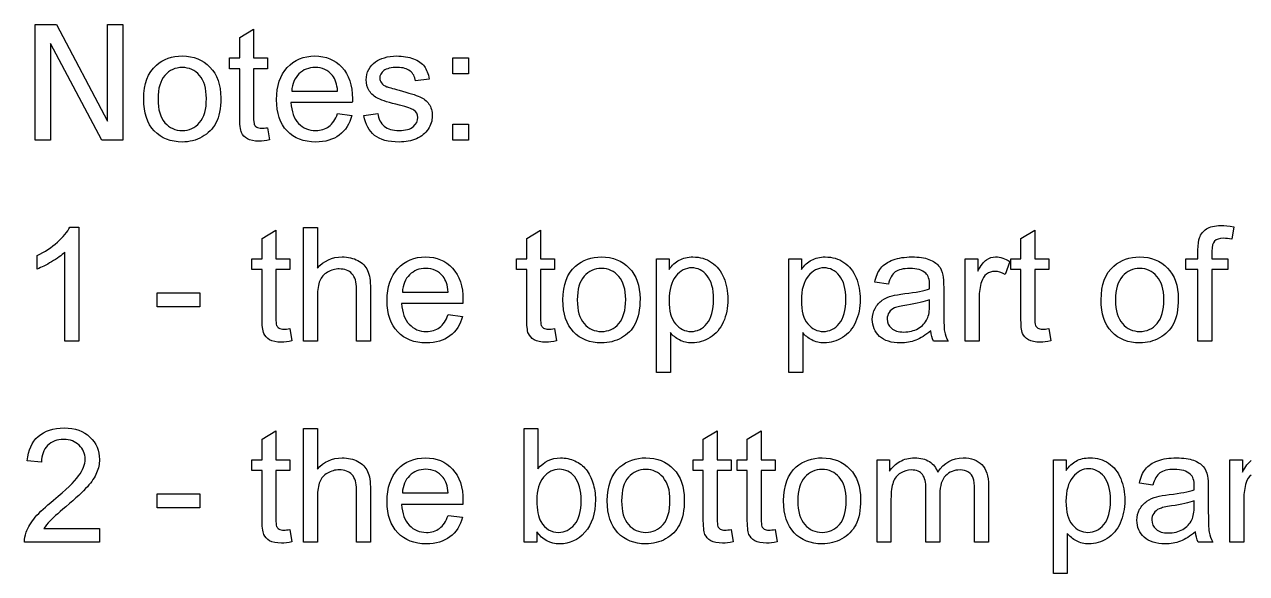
# Model space of a CAD drawing. Extents: x 7 to 424, y 205 to 291.
# Drawn here: x 224.04 to 262.09, y 273.28 to 290.37 of the extents above; entities that cross this region are included whole.
import ezdxf

# ---------------------------------------------------------------- set-up
doc = ezdxf.new("R2010")
doc.units = 0
doc.layers.add('Layer_1', color=7, linetype='CONTINUOUS')

msp = doc.modelspace()

# ---------------------------------------------------------------- linework, layer by layer
at = {"layer": 'Layer_1', "color": 7}
for points in [[(224.383066, 290.365044), (225.039013, 290.365044), (226.635469, 287.353001), (226.635469, 290.365044), (227.108136, 290.365044), (227.108136, 286.764567), (226.452189, 286.764567), (224.855733, 289.77661), (224.855733, 286.764567), (224.383066, 286.764567)], [(237.376586, 288.831281), (237.376586, 289.325655), (237.870958, 289.325655), (237.870958, 288.831281)], [(227.756847, 288.045124)], [(228.202987, 288.045124)], [(232.365352, 288.291107)], [(233.79062, 287.589326)], [(234.612931, 287.529054)], [(237.376586, 286.764567), (237.376586, 287.258941), (237.870958, 287.258941), (237.870958, 286.764567)], [(231.615345, 287.152896)], [(228.174047, 281.573098), (228.174047, 282.009581), (229.507645, 282.009581), (229.507645, 281.573098)], [(235.80907, 282.038527)], [(240.808245, 281.792544)], [(241.254386, 281.792544)], [(244.112092, 281.778071)], [(248.231049, 281.778071)], [(257.563813, 281.792544)], [(258.009954, 281.792544)], [(237.234333, 281.336746)], [(232.309876, 280.900316)], [(240.54779, 280.900316)], [(252.25833, 280.827899)], [(255.933583, 280.900316)], [(228.174047, 275.320518), (228.174047, 275.757001), (229.507645, 275.757001), (229.507645, 275.320518)], [(235.80907, 275.785946)], [(239.995557, 275.559251)], [(242.187661, 275.539963)], [(242.633802, 275.539963)], [(247.67639, 275.539963)], [(248.12253, 275.539963)], [(256.468962, 275.525491)], [(237.234333, 275.084166)], [(232.309876, 274.647735)], [(246.046162, 274.647735)], [(247.415931, 274.647735)]]:
    msp.add_lwpolyline(points, close=True, dxfattribs=at)
for points in [[(230.747189, 287.514582), (230.747189, 288.988046), (230.428864, 288.988046), (230.428864, 289.325655), (230.747189, 289.325655), (230.747189, 289.959914), (231.178862, 290.220343), (231.178862, 289.325655), (231.615353, 289.325655), (231.615353, 288.988046), (231.178862, 288.988046), (231.178862, 287.490452)], [(236.643471, 288.664884), (236.219034, 288.60702)], [(232.365352, 288.291107), (233.795411, 288.291107)], [(234.251227, 287.934184), (232.341267, 287.934184)], [(233.790588, 287.589326), (234.239139, 287.53387)], [(234.612931, 287.529054), (235.042191, 287.596576)], [(231.615353, 287.152843), (231.678054, 286.769409)], [(225.458623, 284.061822), (225.738367, 284.061822), (225.738367, 280.511987)], [(231.44172, 281.262001), (231.44172, 282.735466), (231.123395, 282.735466), (231.123395, 283.073074), (231.44172, 283.073074), (231.44172, 283.707333), (231.873393, 283.967763), (231.873393, 283.073074), (232.309884, 283.073074), (232.309884, 282.735466), (231.873393, 282.735466), (231.873393, 281.237871)], [(232.731911, 280.511987), (232.731911, 284.047349), (233.165991, 284.047349), (233.165991, 282.778858)], [(239.679633, 281.262001), (239.679633, 282.735466), (239.361308, 282.735466), (239.361308, 283.073074), (239.679633, 283.073074), (239.679633, 283.707333), (240.111304, 283.967763), (240.111304, 283.073074), (240.547798, 283.073074), (240.547798, 282.735466), (240.111304, 282.735466), (240.111304, 281.237871)], [(255.065429, 281.262001), (255.065429, 282.735466), (254.747104, 282.735466), (254.747104, 283.073074), (255.065429, 283.073074), (255.065429, 283.707333), (255.4971, 283.967763), (255.4971, 283.073074), (255.933594, 283.073074), (255.933594, 282.735466), (255.4971, 282.735466), (255.4971, 281.237871)], [(261.692401, 284.06423), (261.627313, 283.685611)], [(224.43612, 282.754754), (224.43612, 283.174357)], [(225.738367, 280.511987), (225.304284, 280.511987), (225.304284, 283.278073)], [(243.719009, 279.530489), (243.719009, 283.073074), (244.114505, 283.073074), (244.114505, 282.740281)], [(247.837965, 279.530489), (247.837965, 283.073074), (248.233462, 283.073074), (248.233462, 282.740281)], [(253.331514, 280.511987), (253.331514, 283.073074), (253.722188, 283.073074), (253.722188, 282.684825)], [(260.578267, 280.511987), (260.578267, 282.735466), (260.194832, 282.735466), (260.194832, 283.073074), (260.578267, 283.073074), (260.578267, 283.345595)], [(261.009934, 283.309374), (261.009934, 283.073021), (261.509124, 283.073021), (261.509124, 282.735413), (261.009934, 282.735413), (261.009934, 280.511934), (260.578267, 280.511987)], [(254.722987, 282.99108), (254.573471, 282.588358)], [(250.93921, 282.28451), (250.514773, 282.342374)], [(234.817915, 282.134994), (234.817915, 280.511987), (234.383834, 280.511987), (234.383834, 282.134994)], [(235.80907, 282.038527), (237.239127, 282.038527)], [(252.66106, 282.163913), (252.66106, 281.585137)], [(233.165991, 281.913114), (233.165991, 280.511987), (232.731911, 280.511987)], [(237.694944, 281.681604), (235.784983, 281.681604)], [(252.222193, 281.638186), (252.222193, 281.797359)], [(253.765595, 281.852816), (253.765595, 280.511987), (253.331514, 280.511987)], [(237.234304, 281.336746), (237.682857, 281.281289)], [(232.309884, 280.900263), (232.372585, 280.516829)], [(240.547798, 280.900263), (240.610498, 280.516829)], [(244.153089, 280.777258), (244.153089, 279.530489), (243.719009, 279.530489)], [(248.272046, 280.777258), (248.272046, 279.530489), (247.837965, 279.530489)], [(255.933594, 280.900263), (255.996294, 280.516829)], [(252.798522, 280.511987), (252.345145, 280.511987)], [(232.731911, 274.259406), (232.731911, 277.794769), (233.165991, 277.794769), (233.165991, 276.526304)], [(240.000372, 274.259406), (239.597639, 274.259406), (239.597639, 277.794769), (240.031722, 277.794769), (240.031722, 276.533527)], [(231.44172, 275.009421), (231.44172, 276.482885), (231.123395, 276.482885), (231.123395, 276.820494), (231.44172, 276.820494), (231.44172, 277.454753), (231.873393, 277.715182), (231.873393, 276.820494), (232.309884, 276.820494), (232.309884, 276.482885), (231.873393, 276.482885), (231.873393, 274.985291)], [(245.178006, 275.009421), (245.178006, 276.482885), (244.859678, 276.482885), (244.859678, 276.820494), (245.178006, 276.820494), (245.178006, 277.454753), (245.609676, 277.715182), (245.609676, 276.820494), (246.04617, 276.820494), (246.04617, 276.482885), (245.609676, 276.482885), (245.609676, 274.985291)], [(246.547775, 275.009421), (246.547775, 276.482885), (246.229449, 276.482885), (246.229449, 276.820494), (246.547775, 276.820494), (246.547775, 277.454753), (246.979445, 277.715182), (246.979445, 276.820494), (247.415939, 276.820494), (247.415939, 276.482885), (246.979445, 276.482885), (246.979445, 274.985291)], [(224.575992, 276.740934), (224.129851, 276.786733)], [(250.58715, 274.259406), (250.58715, 276.820494), (250.975413, 276.820494), (250.975413, 276.46119)], [(256.075876, 273.277908), (256.075876, 276.820494), (256.471372, 276.820494), (256.471372, 276.487701)], [(261.569422, 274.259406), (261.569422, 276.820494), (261.960106, 276.820494), (261.960106, 276.432244)], [(234.817915, 275.882414), (234.817915, 274.259406), (234.383834, 274.259406), (234.383834, 275.882414)], [(252.542932, 275.747344), (252.542932, 274.259406), (252.108848, 274.259406), (252.108848, 275.923398)], [(254.057396, 276.017457), (254.057396, 274.259406), (253.625726, 274.259406), (253.625726, 275.872756)], [(259.177388, 276.03193), (258.752951, 276.089794)], [(260.899233, 275.911333), (260.899233, 275.332556)], [(233.165991, 275.660534), (233.165991, 274.259406), (232.731911, 274.259406)], [(235.80907, 275.785946), (237.239127, 275.785946)], [(251.021234, 275.588197), (251.021234, 274.259406), (250.58715, 274.259406)], [(260.460104, 275.385632), (260.460104, 275.544779)], [(262.003498, 275.600262), (262.003498, 274.259406), (261.569422, 274.259406)], [(237.694944, 275.429024), (235.784983, 275.429024)], [(237.234304, 275.084166), (237.682857, 275.028709)], [(226.384665, 274.676628), (226.384665, 274.259406), (224.047857, 274.259406)], [(224.65075, 274.676628), (226.384665, 274.676628)], [(232.309884, 274.647683), (232.372585, 274.264248)], [(240.000372, 274.580161), (240.000372, 274.259406)], [(246.04617, 274.647683), (246.108871, 274.264248)], [(247.415939, 274.647683), (247.47864, 274.264248)], [(256.509959, 274.524704), (256.509959, 273.277908), (256.075876, 273.277908)], [(260.496484, 274.575345), (260.496272, 274.575345)], [(261.036684, 274.259406), (260.583294, 274.259406)]]:
    msp.add_lwpolyline(points, dxfattribs=at)
for points in [[(228.152344, 289.09896), (228.3726, 289.288683), (228.641088, 289.383545), (228.957807, 289.383545)], [(228.957807, 289.383545), (229.309896, 289.383545), (229.597677, 289.26779), (229.821147, 289.03628)], [(232.22548, 289.026623), (232.447345, 289.264571), (232.735126, 289.383545), (233.088823, 289.383545)], [(233.088823, 289.383545), (233.431264, 289.383545), (233.711006, 289.266988), (233.928047, 289.033872)], [(234.76245, 288.961509), (234.815504, 289.059581), (234.887047, 289.140773), (234.977077, 289.205084)], [(234.977077, 289.205084), (235.044603, 289.254914), (235.136243, 289.296709), (235.251998, 289.33047)], [(235.251998, 289.33047), (235.36936, 289.365854), (235.494761, 289.383545), (235.628201, 289.383545)], [(235.628201, 289.383545), (235.829165, 289.383545), (236.005209, 289.3546), (236.156336, 289.296709)], [(236.156336, 289.296709), (236.309068, 289.238836), (236.421607, 289.160061), (236.493955, 289.060383)], [(227.756847, 288.045124), (227.756847, 288.519399), (227.888679, 288.870677), (228.152344, 289.09896)], [(228.417617, 288.780639), (228.274531, 288.618256), (228.202987, 288.373084), (228.202987, 288.045124)], [(228.957807, 289.024215), (228.740767, 289.024215), (228.560704, 288.943023), (228.417617, 288.780639)], [(229.493175, 288.778232), (229.350088, 288.94222), (229.171632, 289.024215), (228.957807, 289.024215)], [(229.710215, 288.059597), (229.710215, 288.376303), (229.637869, 288.615848), (229.493175, 288.778232)], [(229.821147, 289.03628), (230.04462, 288.806375), (230.156356, 288.488045), (230.156356, 288.081293)], [(231.892684, 288.023402), (231.892684, 288.454267), (232.003616, 288.788674), (232.22548, 289.026623)], [(232.589628, 288.826465), (232.45458, 288.693027), (232.379821, 288.514574), (232.365352, 288.291107)], [(233.093644, 289.026623), (232.894289, 289.026623), (232.726284, 288.959903), (232.589628, 288.826465)], [(233.631425, 288.775824), (233.493161, 288.943023), (233.3139, 289.026623), (233.093644, 289.026623)], [(233.795411, 288.291107), (233.776118, 288.506531), (233.721456, 288.668103), (233.631425, 288.775824)], [(233.928047, 289.033872), (234.145088, 288.800739), (234.253609, 288.472761), (234.253609, 288.04994)], [(234.685279, 288.645596), (234.685279, 288.759737), (234.711003, 288.865041), (234.76245, 288.961509)], [(235.232705, 288.927748), (235.147496, 288.861831), (235.104892, 288.784661), (235.104892, 288.696237)], [(235.659552, 289.026623), (235.460195, 289.026623), (235.317913, 288.993664), (235.232705, 288.927748)], [(236.050225, 288.915683), (235.958585, 288.989643), (235.828361, 289.026623), (235.659552, 289.026623)], [(236.219034, 288.60702), (236.199743, 288.738853), (236.143473, 288.84174), (236.050225, 288.915683)], [(236.493955, 289.060383), (236.566301, 288.962311), (236.616139, 288.830478), (236.643471, 288.664884)], [(234.779331, 288.300738), (234.71663, 288.405249), (234.685279, 288.520201), (234.685279, 288.645596)], [(235.104892, 288.696237), (235.104892, 288.639969), (235.122577, 288.589328), (235.157947, 288.544314)], [(235.157947, 288.544314), (235.193316, 288.497694), (235.248782, 288.459109), (235.324343, 288.428558)], [(235.324343, 288.428558), (235.367752, 288.412507), (235.495566, 288.375527), (235.707783, 288.317619)], [(228.087232, 287.051561), (227.866975, 287.281448), (227.756847, 287.612636), (227.756847, 288.045124)], [(228.202987, 288.045124), (228.202987, 287.717147), (228.274531, 287.471164), (228.417617, 287.307175)], [(229.495588, 287.309583), (229.638673, 287.473571), (229.710215, 287.723576), (229.710215, 288.059597)], [(230.156356, 288.081293), (230.156356, 287.75171), (230.106517, 287.492066), (230.00684, 287.302359)], [(232.220659, 287.051561), (232.002009, 287.283071), (231.892684, 287.607018), (231.892684, 288.023402)], [(234.253609, 288.04994), (234.253609, 288.024222), (234.252815, 287.985637), (234.251227, 287.934184)], [(235.059072, 288.057163), (234.936885, 288.116659), (234.843638, 288.19785), (234.779331, 288.300738)], [(235.722253, 287.849782), (235.403925, 287.930163), (235.182865, 287.99929), (235.059072, 288.057163)], [(235.707783, 288.317619), (236.014856, 288.235633), (236.228682, 288.168111), (236.34926, 288.115054)], [(236.34926, 288.115054), (236.471446, 288.063601), (236.567105, 287.988036), (236.636237, 287.888359)], [(232.341267, 287.934184), (232.357336, 287.652826), (232.436918, 287.437394), (232.580013, 287.287887)], [(236.16598, 287.702674), (236.106495, 287.741268), (235.958585, 287.790304), (235.722253, 287.849782)], [(236.293795, 287.471164), (236.293795, 287.569236), (236.25119, 287.646406), (236.16598, 287.702674)], [(236.636237, 287.888359), (236.705368, 287.788681), (236.739933, 287.664891), (236.739933, 287.516989)], [(228.417617, 287.307175), (228.560704, 287.144791), (228.740767, 287.063599), (228.957807, 287.063599)], [(228.957807, 287.063599), (229.173241, 287.063599), (229.352501, 287.145594), (229.495588, 287.309583)], [(230.00684, 287.302359), (229.908769, 287.114258), (229.764879, 286.967953), (229.575169, 286.863442)], [(230.800246, 287.00092), (230.764875, 287.082905), (230.747189, 287.254126), (230.747189, 287.514582)], [(231.178862, 287.490452), (231.178862, 287.366662), (231.186094, 287.287084), (231.200558, 287.251718)], [(231.200558, 287.251718), (231.216627, 287.216352), (231.241546, 287.188218), (231.275316, 287.167316)], [(232.580013, 287.287887), (232.7231, 287.138362), (232.901556, 287.063599), (233.115382, 287.063599)], [(233.522935, 287.189012), (233.635475, 287.27262), (233.724703, 287.406058), (233.79062, 287.589326)], [(234.239139, 287.53387), (234.1684, 287.271809), (234.037371, 287.068432), (233.846053, 286.923741)], [(234.945727, 286.914083), (234.772095, 287.052355), (234.661163, 287.257345), (234.612931, 287.529054)], [(235.042191, 287.596576), (235.066307, 287.424544), (235.133027, 287.292711), (235.242351, 287.201077)], [(236.1491, 287.184196), (236.245563, 287.266182), (236.293795, 287.361838), (236.293795, 287.471164)], [(236.739933, 287.516989), (236.739933, 287.372298), (236.697329, 287.23564), (236.61212, 287.107018)], [(228.957807, 286.706703), (228.599287, 286.706703), (228.309096, 286.821656), (228.087232, 287.051561)], [(230.983523, 286.805578), (230.896708, 286.855408), (230.835615, 286.920522), (230.800246, 287.00092)], [(231.275316, 287.167316), (231.310685, 287.146414), (231.360524, 287.135963), (231.424832, 287.135963)], [(231.424832, 287.135963), (231.473064, 287.135963), (231.536568, 287.141607), (231.615345, 287.152896)], [(233.112937, 286.706703), (232.73834, 286.706703), (232.440914, 286.821656), (232.220659, 287.051561)], [(233.846053, 286.923741), (233.654736, 286.779049), (233.410364, 286.706703), (233.112937, 286.706703)], [(233.115382, 287.063599), (233.274545, 287.063599), (233.410396, 287.105404), (233.522935, 287.189012)], [(235.707783, 286.706703), (235.374986, 286.706703), (235.120968, 286.77583), (234.945727, 286.914083)], [(235.242351, 287.201077), (235.353282, 287.109425), (235.507623, 287.063599), (235.705372, 287.063599)], [(235.705372, 287.063599), (235.904729, 287.063599), (236.052638, 287.103798), (236.1491, 287.184196)], [(236.61212, 287.107018), (236.528519, 286.98), (236.407137, 286.881125), (236.247974, 286.810393)], [(229.575169, 286.863442), (229.387067, 286.758949), (229.181279, 286.706703), (228.957807, 286.706703)], [(231.350082, 286.730806), (231.192526, 286.730806), (231.07034, 286.75573), (230.983523, 286.805578)], [(231.678054, 286.769409), (231.555869, 286.743674), (231.446545, 286.730806), (231.350082, 286.730806)], [(236.247974, 286.810393), (236.088812, 286.741266), (235.908748, 286.706703), (235.707783, 286.706703)], [(225.072773, 283.589144), (225.254445, 283.751528), (225.383062, 283.909087), (225.458623, 284.061822)], [(260.624092, 283.729029), (260.665897, 283.841565), (260.739045, 283.932397), (260.843538, 284.001524)], [(260.843538, 284.001524), (260.949653, 284.072273), (261.097564, 284.107648), (261.287271, 284.107648)], [(261.287271, 284.107648), (261.409455, 284.107648), (261.544498, 284.093175), (261.692401, 284.06423)], [(224.43612, 283.174357), (224.678884, 283.288516), (224.891102, 283.426778), (225.072773, 283.589144)], [(260.578267, 283.345595), (260.578267, 283.517609), (260.593542, 283.645421), (260.624092, 283.729029)], [(261.091929, 283.625286), (261.037266, 283.569018), (261.009934, 283.463714), (261.009934, 283.309374)], [(261.371673, 283.709688), (261.23984, 283.709688), (261.146592, 283.681554), (261.091929, 283.625286)], [(261.627313, 283.685611), (261.537267, 283.701662), (261.452053, 283.709688), (261.371673, 283.709688)], [(225.304284, 283.278073), (225.199782, 283.178396), (225.062323, 283.078719), (224.891907, 282.979041)], [(233.165991, 282.778858), (233.368563, 283.013596), (233.62419, 283.130965), (233.93287, 283.130965)], [(233.93287, 283.130965), (234.12258, 283.130965), (234.28737, 283.093183), (234.427242, 283.017618)], [(235.669198, 282.774042), (235.891062, 283.011991), (236.178842, 283.130965), (236.532539, 283.130965)], [(236.532539, 283.130965), (236.874982, 283.130965), (237.154724, 283.014407), (237.371766, 282.781292)], [(241.203745, 282.846406), (241.424, 283.036112), (241.692487, 283.130965), (242.009208, 283.130965)], [(242.009208, 283.130965), (242.361296, 283.130965), (242.649076, 283.01521), (242.872548, 282.783699)], [(244.43042, 283.03209), (244.547782, 283.098007), (244.690065, 283.130965), (244.857267, 283.130965)], [(244.857267, 283.130965), (245.075915, 283.130965), (245.268841, 283.074697), (245.436043, 282.962161)], [(248.549377, 283.03209), (248.666739, 283.098007), (248.809021, 283.130965), (248.976224, 283.130965)], [(248.976224, 283.130965), (249.194872, 283.130965), (249.387797, 283.074697), (249.555, 282.962161)], [(251.088729, 283.039313), (251.25593, 283.100414), (251.449658, 283.130965), (251.669915, 283.130965)], [(251.669915, 283.130965), (251.888563, 283.130965), (252.066215, 283.105239), (252.202871, 283.053786)], [(253.997105, 283.044155), (254.082315, 283.102028), (254.175563, 283.130965), (254.276847, 283.130965)], [(254.276847, 283.130965), (254.423149, 283.130965), (254.571862, 283.084337), (254.722987, 282.99108)], [(257.95931, 282.846406), (258.179566, 283.036112), (258.448054, 283.130965), (258.764773, 283.130965)], [(258.764773, 283.130965), (259.116863, 283.130965), (259.404643, 283.01521), (259.628113, 282.783699)], [(224.891907, 282.979041), (224.723097, 282.879364), (224.571168, 282.804601), (224.43612, 282.754754)], [(233.843642, 282.757162), (233.715025, 282.757162), (233.593643, 282.723401), (233.479496, 282.655879)], [(234.241552, 282.607646), (234.148304, 282.707323), (234.015667, 282.757162), (233.843642, 282.757162)], [(234.427242, 283.017618), (234.567113, 282.943658), (234.666791, 282.840761), (234.726276, 282.708928)], [(234.726276, 282.708928), (234.787369, 282.577095), (234.817915, 282.385784), (234.817915, 282.134994)], [(235.336403, 281.770848), (235.336403, 282.201713), (235.447335, 282.536111), (235.669198, 282.774042)], [(236.537362, 282.774042), (236.338006, 282.774042), (236.17, 282.707323), (236.033344, 282.573885)], [(237.075141, 282.523244), (236.936879, 282.690443), (236.757619, 282.774042), (236.537362, 282.774042)], [(237.371766, 282.781292), (237.588805, 282.548158), (237.697325, 282.220181), (237.697325, 281.797359)], [(240.808245, 281.792544), (240.808245, 282.266818), (240.940078, 282.618105), (241.203745, 282.846406)], [(242.009208, 282.771634), (241.792166, 282.771634), (241.612102, 282.690443), (241.469016, 282.528059)], [(242.544574, 282.525651), (242.401489, 282.68964), (242.223033, 282.771634), (242.009208, 282.771634)], [(242.872548, 282.783699), (243.096019, 282.553794), (243.207754, 282.235465), (243.207754, 281.828712)], [(244.114505, 282.740281), (244.207751, 282.870509), (244.313056, 282.967779), (244.43042, 283.03209)], [(244.81627, 282.790923), (244.631383, 282.790923), (244.467397, 282.704104), (244.324312, 282.530467)], [(245.296171, 282.547347), (245.162731, 282.709731), (245.002764, 282.790923), (244.81627, 282.790923)], [(245.436043, 282.962161), (245.603246, 282.849607), (245.729451, 282.690443), (245.81466, 282.484667)], [(248.233462, 282.740281), (248.326708, 282.870509), (248.432013, 282.967779), (248.549377, 283.03209)], [(248.935227, 282.790923), (248.750341, 282.790923), (248.586355, 282.704104), (248.443268, 282.530467)], [(249.415128, 282.547347), (249.281688, 282.709731), (249.121721, 282.790923), (248.935227, 282.790923)], [(249.555, 282.962161), (249.722203, 282.849607), (249.848408, 282.690443), (249.933616, 282.484667)], [(250.514773, 282.342374), (250.553358, 282.524055), (250.616864, 282.670361), (250.705289, 282.781292)], [(250.705289, 282.781292), (250.793713, 282.893828), (250.921526, 282.979835), (251.088729, 283.039313)], [(251.607214, 282.771634), (251.403035, 282.771634), (251.251911, 282.735457), (251.15384, 282.663102)], [(252.101585, 282.624526), (251.990653, 282.722598), (251.825862, 282.771634), (251.607214, 282.771634)], [(252.202871, 283.053786), (252.339526, 283.002333), (252.440009, 282.937219), (252.504318, 282.858444)], [(252.504318, 282.858444), (252.568626, 282.781274), (252.613642, 282.683202), (252.639364, 282.564228)], [(253.722188, 282.684825), (253.821865, 282.866488), (253.913504, 282.986264), (253.997105, 283.044155)], [(254.255143, 282.682417), (254.160288, 282.682417), (254.07508, 282.653471), (253.999518, 282.595581)], [(254.573471, 282.588358), (254.467363, 282.651064), (254.361253, 282.682417), (254.255143, 282.682417)], [(257.563813, 281.792544), (257.563813, 282.266818), (257.695645, 282.618105), (257.95931, 282.846406)], [(258.764773, 282.771634), (258.547732, 282.771634), (258.367668, 282.690443), (258.224584, 282.528059)], [(259.300141, 282.525651), (259.157055, 282.68964), (258.978598, 282.771634), (258.764773, 282.771634)], [(259.628113, 282.783699), (259.851586, 282.553794), (259.963322, 282.235465), (259.963322, 281.828712)], [(233.238339, 282.385793), (233.190107, 282.271634), (233.165991, 282.114074), (233.165991, 281.913114)], [(233.479496, 282.655879), (233.366956, 282.589963), (233.286571, 282.499934), (233.238339, 282.385793)], [(234.383834, 282.134994), (234.383834, 282.352023), (234.336407, 282.509573), (234.241552, 282.607646)], [(236.033344, 282.573885), (235.898298, 282.440447), (235.82354, 282.261994), (235.80907, 282.038527)], [(237.239127, 282.038527), (237.219836, 282.253951), (237.165174, 282.415523), (237.075141, 282.523244)], [(241.469016, 282.528059), (241.325929, 282.365693), (241.254386, 282.120521), (241.254386, 281.792544)], [(242.761617, 281.807016), (242.761617, 282.123723), (242.689269, 282.363268), (242.544574, 282.525651)], [(244.324312, 282.530467), (244.182832, 282.358452), (244.112092, 282.107654), (244.112092, 281.778071)], [(245.498744, 281.81424), (245.498744, 282.140612), (245.43122, 282.384981), (245.296171, 282.547347)], [(245.81466, 282.484667), (245.899868, 282.28048), (245.942472, 282.056201), (245.942472, 281.811832)], [(248.443268, 282.530467), (248.301789, 282.358452), (248.231049, 282.107654), (248.231049, 281.778071)], [(249.617701, 281.81424), (249.617701, 282.140612), (249.550177, 282.384981), (249.415128, 282.547347)], [(249.933616, 282.484667), (250.018824, 282.28048), (250.061428, 282.056201), (250.061428, 281.811832)], [(251.15384, 282.663102), (251.057376, 282.59237), (250.985833, 282.466173), (250.93921, 282.28451)], [(252.224574, 282.250749), (252.224574, 282.427597), (252.183578, 282.552189), (252.101585, 282.624526)], [(252.639364, 282.564228), (252.653828, 282.490285), (252.66106, 282.356847), (252.66106, 282.163913)], [(253.837943, 282.359255), (253.789711, 282.204915), (253.765595, 282.036102), (253.765595, 281.852816)], [(253.999518, 282.595581), (253.923955, 282.539313), (253.870097, 282.460537), (253.837943, 282.359255)], [(258.224584, 282.528059), (258.081497, 282.365693), (258.009954, 282.120521), (258.009954, 281.792544)], [(259.517182, 281.807016), (259.517182, 282.123723), (259.444835, 282.363268), (259.300141, 282.525651)], [(250.748726, 281.780479), (250.841974, 281.843185), (250.946476, 281.890616), (251.062231, 281.922772)], [(251.062231, 281.922772), (251.147439, 281.945279), (251.276055, 281.966984), (251.448081, 281.987886)], [(251.448081, 281.987886), (251.798562, 282.029672), (252.056599, 282.079511), (252.222193, 282.137402)], [(252.222193, 282.137402), (252.223781, 282.19688), (252.224574, 282.234663), (252.224574, 282.250749)], [(235.664375, 280.79898), (235.445727, 281.030491), (235.336403, 281.354447), (235.336403, 281.770848)], [(235.784983, 281.681604), (235.801052, 281.400264), (235.880633, 281.184831), (236.023727, 281.035306)], [(237.697325, 281.797359), (237.697325, 281.771642), (237.696531, 281.733057), (237.694944, 281.681604)], [(241.138631, 280.79898), (240.918374, 281.028886), (240.808245, 281.360073), (240.808245, 281.792544)], [(241.254386, 281.792544), (241.254386, 281.464566), (241.325929, 281.218583), (241.469016, 281.054594)], [(242.546987, 281.057002), (242.690073, 281.220991), (242.761617, 281.470996), (242.761617, 281.807016)], [(243.207754, 281.828712), (243.207754, 281.49913), (243.157916, 281.239485), (243.058238, 281.049779)], [(244.112092, 281.778071), (244.112092, 281.448488), (244.178812, 281.204922), (244.312252, 281.047371)], [(245.291348, 281.054594), (245.429612, 281.218583), (245.498744, 281.471798), (245.498744, 281.81424)], [(245.942472, 281.811832), (245.942472, 281.549771), (245.895044, 281.313436), (245.800189, 281.102828)], [(248.231049, 281.778071), (248.231049, 281.448488), (248.297769, 281.204922), (248.431209, 281.047371)], [(249.410307, 281.054594), (249.54857, 281.218583), (249.617701, 281.471798), (249.617701, 281.81424)], [(250.061428, 281.811832), (250.061428, 281.549771), (250.014001, 281.313436), (249.919146, 281.102828)], [(250.524449, 281.52968), (250.582328, 281.634173), (250.657087, 281.717773), (250.748726, 281.780479)], [(251.134576, 281.546561), (251.060621, 281.514405), (251.003548, 281.466974), (250.963356, 281.404268)], [(251.513192, 281.63337), (251.334736, 281.607653), (251.20853, 281.578716), (251.134576, 281.546561)], [(252.222193, 281.797359), (252.064637, 281.733048), (251.828304, 281.678385), (251.513192, 281.63337)], [(252.152258, 281.20411), (252.198882, 281.302183), (252.222193, 281.446874), (252.222193, 281.638186)], [(252.66106, 281.585137), (252.66106, 281.181612), (252.669903, 280.925989), (252.687587, 280.818269)], [(257.894198, 280.79898), (257.673942, 281.028886), (257.563813, 281.360073), (257.563813, 281.792544)], [(258.009954, 281.792544), (258.009954, 281.464566), (258.081497, 281.218583), (258.224584, 281.054594)], [(259.302552, 281.057002), (259.445638, 281.220991), (259.517182, 281.470996), (259.517182, 281.807016)], [(259.963322, 281.828712), (259.963322, 281.49913), (259.913483, 281.239485), (259.813806, 281.049779)], [(231.494777, 280.748339), (231.459406, 280.830325), (231.44172, 281.001545), (231.44172, 281.262001)], [(231.873393, 281.237871), (231.873393, 281.114082), (231.880625, 281.034504), (231.895089, 280.999138)], [(236.966652, 280.936431), (237.079191, 281.02004), (237.168418, 281.153478), (237.234333, 281.336746)], [(237.682857, 281.281289), (237.612118, 281.019228), (237.48109, 280.815852), (237.289771, 280.67116)], [(239.732688, 280.748339), (239.697318, 280.830325), (239.679633, 281.001545), (239.679633, 281.262001)], [(240.111304, 281.237871), (240.111304, 281.114082), (240.118536, 281.034504), (240.133, 280.999138)], [(250.440044, 281.18723), (250.440044, 281.312643), (250.468179, 281.426793), (250.524449, 281.52968)], [(250.666732, 280.659095), (250.515607, 280.797366), (250.440044, 280.973411), (250.440044, 281.18723)], [(250.963356, 281.404268), (250.923162, 281.343184), (250.903065, 281.27486), (250.903065, 281.199295)], [(250.903065, 281.199295), (250.903065, 281.083531), (250.946474, 280.987064), (251.033291, 280.909894)], [(251.865281, 280.902671), (251.995505, 280.97663), (252.091164, 281.07711), (252.152258, 281.20411)], [(255.118484, 280.748339), (255.083114, 280.830325), (255.065429, 281.001545), (255.065429, 281.262001)], [(255.4971, 281.237871), (255.4971, 281.114082), (255.504332, 281.034504), (255.518796, 280.999138)], [(231.895089, 280.999138), (231.911158, 280.963772), (231.936077, 280.935638), (231.969847, 280.914736)], [(231.969847, 280.914736), (232.005217, 280.893834), (232.055055, 280.883383), (232.119363, 280.883383)], [(232.119363, 280.883383), (232.167595, 280.883383), (232.231099, 280.889027), (232.309876, 280.900316)], [(236.556656, 280.454123), (236.182059, 280.454123), (235.884632, 280.569075), (235.664375, 280.79898)], [(236.023727, 281.035306), (236.166813, 280.885781), (236.34527, 280.811019), (236.559095, 280.811019)], [(236.559095, 280.811019), (236.718258, 280.811019), (236.85411, 280.852823), (236.966652, 280.936431)], [(240.133, 280.999138), (240.149086, 280.963772), (240.174006, 280.935638), (240.207758, 280.914736)], [(240.207758, 280.914736), (240.243129, 280.893834), (240.292968, 280.883383), (240.357276, 280.883383)], [(240.357276, 280.883383), (240.405508, 280.883383), (240.469013, 280.889027), (240.54779, 280.900316)], [(242.009208, 280.454123), (241.650687, 280.454123), (241.360494, 280.569075), (241.138631, 280.79898)], [(241.469016, 281.054594), (241.612102, 280.892211), (241.792166, 280.811019), (242.009208, 280.811019)], [(242.009208, 280.811019), (242.22464, 280.811019), (242.4039, 280.893013), (242.546987, 281.057002)], [(243.058238, 281.049779), (242.960168, 280.861678), (242.816278, 280.715372), (242.626568, 280.610862)], [(244.435244, 280.545748), (244.321095, 280.606849), (244.227044, 280.684019), (244.153089, 280.777258)], [(244.312252, 281.047371), (244.445692, 280.889803), (244.607268, 280.811019), (244.796979, 280.811019)], [(244.796979, 280.811019), (244.989905, 280.811019), (245.154694, 280.892211), (245.291348, 281.054594)], [(245.800189, 281.102828), (245.706943, 280.893825), (245.570288, 280.733055), (245.390223, 280.620519)], [(248.5542, 280.545748), (248.440052, 280.606849), (248.346001, 280.684019), (248.272046, 280.777258)], [(248.431209, 281.047371), (248.56465, 280.889803), (248.726226, 280.811019), (248.915936, 280.811019)], [(248.915936, 280.811019), (249.108861, 280.811019), (249.273652, 280.892211), (249.410307, 281.054594)], [(249.919146, 281.102828), (249.8259, 280.893825), (249.689244, 280.733055), (249.509179, 280.620519)], [(251.033291, 280.909894), (251.121714, 280.832724), (251.250331, 280.794139), (251.41914, 280.794139)], [(251.41914, 280.794139), (251.586343, 280.794139), (251.735056, 280.830316), (251.865281, 280.902671)], [(252.258367, 280.827899), (252.097596, 280.691251), (251.942451, 280.594793), (251.792933, 280.538525)], [(252.345145, 280.511987), (252.300131, 280.602033), (252.271192, 280.707338), (252.25833, 280.827899)], [(252.687587, 280.818269), (252.706881, 280.712153), (252.743859, 280.610059), (252.798522, 280.511987)], [(255.518796, 280.999138), (255.534865, 280.963772), (255.559784, 280.935638), (255.593554, 280.914736)], [(255.593554, 280.914736), (255.628923, 280.893834), (255.678762, 280.883383), (255.74307, 280.883383)], [(255.74307, 280.883383), (255.791301, 280.883383), (255.854806, 280.889027), (255.933583, 280.900316)], [(258.764773, 280.454123), (258.406254, 280.454123), (258.116062, 280.569075), (257.894198, 280.79898)], [(258.224584, 281.054594), (258.367668, 280.892211), (258.547732, 280.811019), (258.764773, 280.811019)], [(258.764773, 280.811019), (258.980207, 280.811019), (259.159467, 280.893013), (259.302552, 281.057002)], [(259.813806, 281.049779), (259.715736, 280.861678), (259.571845, 280.715372), (259.382136, 280.610862)], [(231.678054, 280.552997), (231.591239, 280.602827), (231.530147, 280.667941), (231.494777, 280.748339)], [(232.044613, 280.478226), (231.887057, 280.478226), (231.764871, 280.50315), (231.678054, 280.552997)], [(232.372585, 280.516829), (232.250401, 280.491094), (232.141077, 280.478226), (232.044613, 280.478226)], [(237.289771, 280.67116), (237.098453, 280.526468), (236.854081, 280.454123), (236.556656, 280.454123)], [(239.915967, 280.552997), (239.82915, 280.602827), (239.768057, 280.667941), (239.732688, 280.748339)], [(240.282526, 280.478226), (240.12497, 280.478226), (240.002784, 280.50315), (239.915967, 280.552997)], [(240.610498, 280.516829), (240.488312, 280.491094), (240.378988, 280.478226), (240.282526, 280.478226)], [(242.626568, 280.610862), (242.438465, 280.506369), (242.232678, 280.454123), (242.009208, 280.454123)], [(244.825917, 280.454123), (244.681223, 280.454123), (244.550999, 280.484664), (244.435244, 280.545748)], [(245.390223, 280.620519), (245.211767, 280.509588), (245.023665, 280.454123), (244.825917, 280.454123)], [(248.944873, 280.454123), (248.80018, 280.454123), (248.669956, 280.484664), (248.5542, 280.545748)], [(249.509179, 280.620519), (249.330723, 280.509588), (249.142621, 280.454123), (248.944873, 280.454123)], [(251.315445, 280.454123), (251.034094, 280.454123), (250.817856, 280.522447), (250.666732, 280.659095)], [(251.792933, 280.538525), (251.645024, 280.482257), (251.485861, 280.454123), (251.315445, 280.454123)], [(255.301763, 280.552997), (255.214948, 280.602827), (255.153855, 280.667941), (255.118484, 280.748339)], [(255.668322, 280.478226), (255.510766, 280.478226), (255.38858, 280.50315), (255.301763, 280.552997)], [(255.996294, 280.516829), (255.874108, 280.491094), (255.764784, 280.478226), (255.668322, 280.478226)], [(259.382136, 280.610862), (259.194033, 280.506369), (258.988245, 280.454123), (258.764773, 280.454123)], [(224.474704, 277.546378), (224.67406, 277.72162), (224.941745, 277.809242), (225.277757, 277.809242)], [(225.277757, 277.809242), (225.616984, 277.809242), (225.885472, 277.715191), (226.08322, 277.52709)], [(224.129851, 276.786733), (224.160398, 277.119543), (224.275349, 277.372759), (224.474704, 277.546378)], [(225.26811, 277.449911), (225.059109, 277.449911), (224.891907, 277.387214), (224.766505, 277.261819)], [(225.748011, 277.271476), (225.625827, 277.390433), (225.46586, 277.449911), (225.26811, 277.449911)], [(226.08322, 277.52709), (226.280968, 277.338989), (226.379842, 277.105873), (226.379842, 276.827743)], [(224.766505, 277.261819), (224.641103, 277.136424), (224.577599, 276.962795), (224.575992, 276.740934)], [(225.933704, 276.837374), (225.933704, 277.009406), (225.871806, 277.154107), (225.748011, 277.271476)], [(225.731131, 276.314081), (225.866179, 276.498972), (225.933704, 276.673403), (225.933704, 276.837374)], [(226.379842, 276.827743), (226.379842, 276.686262), (226.350903, 276.547197), (226.293026, 276.410548)], [(233.165991, 276.526304), (233.368563, 276.761024), (233.62419, 276.878385), (233.93287, 276.878385)], [(233.93287, 276.878385), (234.12258, 276.878385), (234.28737, 276.840602), (234.427242, 276.765037)], [(234.427242, 276.765037), (234.567113, 276.691077), (234.666791, 276.588181), (234.726276, 276.456348)], [(235.669198, 276.521462), (235.891062, 276.75941), (236.178842, 276.878385), (236.532539, 276.878385)], [(236.532539, 276.878385), (236.874982, 276.878385), (237.154724, 276.761827), (237.371766, 276.528711)], [(240.031722, 276.533527), (240.215001, 276.763432), (240.448923, 276.878385), (240.733487, 276.878385)], [(240.733487, 276.878385), (240.891043, 276.878385), (241.039757, 276.846229), (241.179628, 276.781918)], [(241.179628, 276.781918), (241.321106, 276.719211), (241.436861, 276.629985), (241.526893, 276.514239)], [(242.187661, 275.539963), (242.187661, 276.014238), (242.319494, 276.365525), (242.58316, 276.593825)], [(242.58316, 276.593825), (242.803415, 276.783531), (243.071903, 276.878385), (243.388623, 276.878385)], [(243.388623, 276.878385), (243.740712, 276.878385), (244.028492, 276.762629), (244.251964, 276.531119)], [(247.67639, 275.539963), (247.67639, 276.014238), (247.808222, 276.365525), (248.071886, 276.593825)], [(248.071886, 276.593825), (248.292143, 276.783531), (248.560631, 276.878385), (248.877349, 276.878385)], [(248.877349, 276.878385), (249.229439, 276.878385), (249.517219, 276.762629), (249.74069, 276.531119)], [(250.975413, 276.46119), (251.055799, 276.586584), (251.162712, 276.687064), (251.296151, 276.762629)], [(251.296151, 276.762629), (251.429591, 276.8398), (251.58152, 276.878385), (251.751939, 276.878385)], [(251.751939, 276.878385), (251.941648, 276.878385), (252.096792, 276.838997), (252.21737, 276.760222)], [(252.21737, 276.760222), (252.339556, 276.681446), (252.425569, 276.571318), (252.475407, 276.429836)], [(252.475407, 276.429836), (252.677979, 276.728869), (252.941644, 276.878385), (253.2664, 276.878385)], [(253.2664, 276.878385), (253.52042, 276.878385), (253.715757, 276.807644), (253.852413, 276.666162)], [(253.852413, 276.666162), (253.989068, 276.526286), (254.057396, 276.310051), (254.057396, 276.017457)], [(256.471372, 276.487701), (256.56462, 276.617929), (256.669925, 276.715198), (256.787288, 276.77951)], [(256.787288, 276.77951), (256.904651, 276.845426), (257.046934, 276.878385), (257.214135, 276.878385)], [(257.214135, 276.878385), (257.432784, 276.878385), (257.62571, 276.822117), (257.792911, 276.70958)], [(257.792911, 276.70958), (257.960113, 276.597027), (258.086318, 276.437862), (258.171527, 276.232087)], [(258.943464, 276.528711), (259.03189, 276.641247), (259.159703, 276.727255), (259.326904, 276.786733)], [(259.326904, 276.786733), (259.494106, 276.847834), (259.687836, 276.878385), (259.908093, 276.878385)], [(259.908093, 276.878385), (260.126734, 276.878385), (260.304388, 276.852658), (260.441054, 276.801206)], [(260.441054, 276.801206), (260.577702, 276.749771), (260.678182, 276.684657), (260.742494, 276.605864)], [(260.742494, 276.605864), (260.806805, 276.528694), (260.851819, 276.43063), (260.877537, 276.311674)], [(261.960106, 276.432244), (262.059783, 276.613907), (262.151417, 276.733684), (262.235008, 276.791575)], [(224.952195, 275.566501), (225.336439, 275.881602), (225.596084, 276.130796), (225.731131, 276.314081)], [(226.293026, 276.410548), (226.235148, 276.273882), (226.138685, 276.129984), (226.003638, 275.978854)], [(233.479496, 276.403299), (233.366956, 276.337382), (233.286571, 276.247353), (233.238339, 276.133212)], [(233.843642, 276.504581), (233.715025, 276.504581), (233.593643, 276.47082), (233.479496, 276.403299)], [(234.241552, 276.355065), (234.148304, 276.454743), (234.015667, 276.504581), (233.843642, 276.504581)], [(234.383834, 275.882414), (234.383834, 276.099442), (234.336407, 276.256993), (234.241552, 276.355065)], [(234.726276, 276.456348), (234.787369, 276.324515), (234.817915, 276.133203), (234.817915, 275.882414)], [(235.336403, 275.518268), (235.336403, 275.949133), (235.447335, 276.283531), (235.669198, 276.521462)], [(236.033344, 276.321304), (235.898298, 276.187866), (235.82354, 276.009414), (235.80907, 275.785946)], [(236.537362, 276.521462), (236.338006, 276.521462), (236.17, 276.454743), (236.033344, 276.321304)], [(237.075141, 276.270663), (236.936879, 276.437862), (236.757619, 276.521462), (236.537362, 276.521462)], [(237.239127, 275.785946), (237.219836, 276.00137), (237.165174, 276.162942), (237.075141, 276.270663)], [(237.371766, 276.528711), (237.588805, 276.295596), (237.697325, 275.967618), (237.697325, 275.544779)], [(240.202953, 276.273071), (240.064689, 276.109082), (239.995557, 275.871142), (239.995557, 275.559251)], [(240.694911, 276.521462), (240.505201, 276.521462), (240.341215, 276.438665), (240.202953, 276.273071)], [(241.174812, 276.282728), (241.042981, 276.441884), (240.883014, 276.521462), (240.694911, 276.521462)], [(241.374972, 275.542371), (241.374972, 275.876769), (241.308252, 276.123555), (241.174812, 276.282728)], [(241.526893, 276.514239), (241.618533, 276.40008), (241.690076, 276.261817), (241.741523, 276.099451)], [(242.848432, 276.275479), (242.705345, 276.113113), (242.633802, 275.867941), (242.633802, 275.539963)], [(243.388623, 276.519054), (243.171582, 276.519054), (242.991518, 276.437862), (242.848432, 276.275479)], [(243.923989, 276.273071), (243.780904, 276.43706), (243.602449, 276.519054), (243.388623, 276.519054)], [(244.141032, 275.554436), (244.141032, 275.87116), (244.068685, 276.110705), (243.923989, 276.273071)], [(244.251964, 276.531119), (244.475435, 276.301214), (244.58717, 275.982885), (244.58717, 275.576132)], [(248.33716, 276.275479), (248.194073, 276.113113), (248.12253, 275.867941), (248.12253, 275.539963)], [(248.877349, 276.519054), (248.660308, 276.519054), (248.480245, 276.437862), (248.33716, 276.275479)], [(249.412718, 276.273071), (249.269631, 276.43706), (249.091175, 276.519054), (248.877349, 276.519054)], [(249.629758, 275.554436), (249.629758, 275.87116), (249.557411, 276.110705), (249.412718, 276.273071)], [(249.74069, 276.531119), (249.964162, 276.301214), (250.075898, 275.982885), (250.075898, 275.576132)], [(251.315445, 276.405706), (251.21255, 276.341395), (251.137791, 276.247345), (251.091168, 276.123555)], [(251.655474, 276.502174), (251.533288, 276.502174), (251.419945, 276.470018), (251.315445, 276.405706)], [(252.00274, 276.357473), (251.932001, 276.45394), (251.816246, 276.502174), (251.655474, 276.502174)], [(252.108848, 275.923398), (252.108848, 276.116332), (252.073479, 276.261023), (252.00274, 276.357473)], [(252.721388, 276.321304), (252.602417, 276.20233), (252.542932, 276.01101), (252.542932, 275.747344)], [(253.169939, 276.502174), (252.989876, 276.502174), (252.840359, 276.441884), (252.721388, 276.321304)], [(253.430389, 276.432244), (253.356433, 276.478864), (253.269616, 276.502174), (253.169939, 276.502174)], [(253.582316, 276.24656), (253.554986, 276.32373), (253.504344, 276.385625), (253.430389, 276.432244)], [(253.625726, 275.872756), (253.625726, 276.046393), (253.611256, 276.170995), (253.582316, 276.24656)], [(256.681179, 276.277913), (256.539701, 276.105881), (256.468962, 275.855073), (256.468962, 275.525491)], [(257.17314, 276.538342), (256.988253, 276.538342), (256.824266, 276.451532), (256.681179, 276.277913)], [(257.653041, 276.294793), (257.519601, 276.457159), (257.359634, 276.538342), (257.17314, 276.538342)], [(257.855612, 275.561659), (257.855612, 275.888032), (257.788088, 276.13241), (257.653041, 276.294793)], [(258.171527, 276.232087), (258.256737, 276.027899), (258.299342, 275.803621), (258.299342, 275.559251)], [(258.752951, 276.089794), (258.791536, 276.271475), (258.855041, 276.41778), (258.943464, 276.528711)], [(259.392018, 276.410548), (259.295554, 276.339799), (259.224011, 276.213593), (259.177388, 276.03193)], [(259.845392, 276.519054), (259.641213, 276.519054), (259.490088, 276.482885), (259.392018, 276.410548)], [(260.339771, 276.371946), (260.228833, 276.470018), (260.06404, 276.519054), (259.845392, 276.519054)], [(260.46275, 275.998169), (260.46275, 276.175016), (260.421757, 276.299609), (260.339771, 276.371946)], [(260.877537, 276.311674), (260.892001, 276.237714), (260.899233, 276.104267), (260.899233, 275.911333)], [(262.237416, 276.343), (262.161868, 276.286732), (262.108017, 276.207957), (262.075861, 276.106674)], [(226.003638, 275.978854), (225.870198, 275.827742), (225.64753, 275.620353), (225.335634, 275.356686)], [(233.238339, 276.133212), (233.190107, 276.019053), (233.165991, 275.861494), (233.165991, 275.660534)], [(241.741523, 276.099451), (241.792971, 275.937068), (241.818694, 275.76343), (241.818694, 275.57854)], [(251.091168, 276.123555), (251.044545, 275.999765), (251.021234, 275.821312), (251.021234, 275.588197)], [(259.685991, 275.735305), (260.036472, 275.777109), (260.29451, 275.826948), (260.460104, 275.884821)], [(260.460104, 275.884821), (260.461868, 275.9443), (260.46275, 275.982082), (260.46275, 275.998169)], [(262.075861, 276.106674), (262.027619, 275.952334), (262.003498, 275.78353), (262.003498, 275.600262)], [(224.383066, 275.031117), (224.514899, 275.185457), (224.704608, 275.363918), (224.952195, 275.566501)], [(235.664375, 274.5464), (235.445727, 274.77791), (235.336403, 275.101866), (235.336403, 275.518268)], [(237.697325, 275.544779), (237.697325, 275.519061), (237.696531, 275.480476), (237.694944, 275.429024)], [(239.995557, 275.559251), (239.995557, 275.252176), (240.037357, 275.030314), (240.120958, 274.893666)], [(241.167579, 274.804422), (241.305841, 274.970016), (241.374972, 275.215999), (241.374972, 275.542371)], [(241.818694, 275.57854), (241.818694, 275.139631), (241.710174, 274.800409), (241.493133, 274.560873)], [(242.518046, 274.5464), (242.29779, 274.776305), (242.187661, 275.107493), (242.187661, 275.539963)], [(242.633802, 275.539963), (242.633802, 275.211986), (242.705345, 274.966003), (242.848432, 274.802014)], [(243.926402, 274.804422), (244.069489, 274.96841), (244.141032, 275.218415), (244.141032, 275.554436)], [(244.58717, 275.576132), (244.58717, 275.246549), (244.537331, 274.986905), (244.437654, 274.797199)], [(248.006775, 274.5464), (247.786518, 274.776305), (247.67639, 275.107493), (247.67639, 275.539963)], [(248.12253, 275.539963), (248.12253, 275.211986), (248.194073, 274.966003), (248.33716, 274.802014)], [(249.415128, 274.804422), (249.558215, 274.96841), (249.629758, 275.218415), (249.629758, 275.554436)], [(250.075898, 275.576132), (250.075898, 275.246549), (250.02606, 274.986905), (249.926382, 274.797199)], [(256.468962, 275.525491), (256.468962, 275.195908), (256.535682, 274.952341), (256.669122, 274.794791)], [(257.648218, 274.802014), (257.78648, 274.966003), (257.855612, 275.219218), (257.855612, 275.561659)], [(258.299342, 275.559251), (258.299342, 275.29719), (258.251914, 275.060856), (258.157059, 274.850248)], [(258.76236, 275.2771), (258.820236, 275.38161), (258.894995, 275.46521), (258.986636, 275.527898)], [(258.986636, 275.527898), (259.079883, 275.590605), (259.184383, 275.638036), (259.300139, 275.670191)], [(259.300139, 275.670191), (259.385347, 275.692698), (259.513964, 275.714403), (259.685991, 275.735305)], [(260.460104, 275.544779), (260.302553, 275.480467), (260.066219, 275.425804), (259.751102, 275.38079)], [(225.335634, 275.356686), (225.075186, 275.138035), (224.907984, 274.989321), (224.834029, 274.910546)], [(235.784983, 275.429024), (235.801052, 275.147683), (235.880633, 274.932251), (236.023727, 274.782726)], [(236.966652, 274.683851), (237.079191, 274.767459), (237.168418, 274.900898), (237.234333, 275.084166)], [(258.677955, 274.93465), (258.677955, 275.060062), (258.70609, 275.174212), (258.76236, 275.2771)], [(259.201264, 275.151687), (259.161072, 275.090604), (259.140976, 275.02228), (259.140976, 274.946715)], [(259.372486, 275.29398), (259.298532, 275.261825), (259.241458, 275.214394), (259.201264, 275.151687)], [(259.751102, 275.38079), (259.572646, 275.355073), (259.446441, 275.326136), (259.372486, 275.29398)], [(260.390174, 274.95153), (260.436794, 275.049602), (260.460104, 275.194303), (260.460104, 275.385632)], [(260.899233, 275.332556), (260.899233, 274.929032), (260.90807, 274.673409), (260.925744, 274.565688)], [(224.098501, 274.560873), (224.157986, 274.720028), (224.252841, 274.876776), (224.383066, 275.031117)], [(224.834029, 274.910546), (224.760075, 274.833376), (224.698982, 274.755403), (224.65075, 274.676628)], [(231.494777, 274.495759), (231.459406, 274.577744), (231.44172, 274.748965), (231.44172, 275.009421)], [(231.873393, 274.985291), (231.873393, 274.861501), (231.880625, 274.781923), (231.895089, 274.746557)], [(231.895089, 274.746557), (231.911158, 274.711191), (231.936077, 274.683057), (231.969847, 274.662155)], [(236.023727, 274.782726), (236.166813, 274.633219), (236.34527, 274.558465), (236.559095, 274.558465)], [(237.682857, 275.028709), (237.612118, 274.766648), (237.48109, 274.563272), (237.289771, 274.41858)], [(240.120958, 274.893666), (240.257614, 274.670199), (240.4425, 274.558465), (240.675618, 274.558465)], [(240.675618, 274.558465), (240.865328, 274.558465), (241.029314, 274.640451), (241.167579, 274.804422)], [(242.848432, 274.802014), (242.991518, 274.639648), (243.171582, 274.558465), (243.388623, 274.558465)], [(243.388623, 274.558465), (243.604056, 274.558465), (243.783316, 274.640451), (243.926402, 274.804422)], [(244.437654, 274.797199), (244.339584, 274.609097), (244.195693, 274.462792), (244.005984, 274.358281)], [(245.23106, 274.495759), (245.195691, 274.577744), (245.178006, 274.748965), (245.178006, 275.009421)], [(245.609676, 274.985291), (245.609676, 274.861501), (245.616908, 274.781923), (245.631372, 274.746557)], [(245.631372, 274.746557), (245.647441, 274.711191), (245.67236, 274.683057), (245.70613, 274.662155)], [(246.600829, 274.495759), (246.56546, 274.577744), (246.547775, 274.748965), (246.547775, 275.009421)], [(246.979445, 274.985291), (246.979445, 274.861501), (246.986677, 274.781923), (247.001141, 274.746557)], [(247.001141, 274.746557), (247.01721, 274.711191), (247.04213, 274.683057), (247.075902, 274.662155)], [(248.33716, 274.802014), (248.480245, 274.639648), (248.660308, 274.558465), (248.877349, 274.558465)], [(248.877349, 274.558465), (249.092783, 274.558465), (249.272043, 274.640451), (249.415128, 274.804422)], [(249.926382, 274.797199), (249.828312, 274.609097), (249.684422, 274.462792), (249.494712, 274.358281)], [(256.669122, 274.794791), (256.802562, 274.63724), (256.964137, 274.558465), (257.153847, 274.558465)], [(257.153847, 274.558465), (257.346772, 274.558465), (257.511562, 274.639648), (257.648218, 274.802014)], [(258.157059, 274.850248), (258.063811, 274.641244), (257.927156, 274.480475), (257.747093, 274.367939)], [(258.904642, 274.406515), (258.753517, 274.544786), (258.677955, 274.720831), (258.677955, 274.93465)], [(259.140976, 274.946715), (259.140976, 274.830968), (259.184384, 274.73451), (259.271201, 274.65734)], [(260.103191, 274.65009), (260.233412, 274.72405), (260.329073, 274.82453), (260.390174, 274.95153)], [(224.047857, 274.259406), (224.044647, 274.363917), (224.061528, 274.464406), (224.098501, 274.560873)], [(231.678054, 274.300417), (231.591239, 274.350247), (231.530147, 274.415361), (231.494777, 274.495759)], [(231.969847, 274.662155), (232.005217, 274.641253), (232.055055, 274.630802), (232.119363, 274.630802)], [(232.119363, 274.630802), (232.167595, 274.630802), (232.231099, 274.636447), (232.309876, 274.647735)], [(236.556656, 274.201542), (236.182059, 274.201542), (235.884632, 274.316495), (235.664375, 274.5464)], [(237.289771, 274.41858), (237.098453, 274.273888), (236.854081, 274.201542), (236.556656, 274.201542)], [(236.559095, 274.558465), (236.718258, 274.558465), (236.85411, 274.60026), (236.966652, 274.683851)], [(240.711784, 274.201542), (240.409534, 274.201542), (240.172397, 274.327748), (240.000372, 274.580161)], [(241.493133, 274.560873), (241.276091, 274.321319), (241.015642, 274.201542), (240.711784, 274.201542)], [(243.388623, 274.201542), (243.030102, 274.201542), (242.73991, 274.316495), (242.518046, 274.5464)], [(244.005984, 274.358281), (243.817881, 274.253788), (243.612094, 274.201542), (243.388623, 274.201542)], [(245.41434, 274.300417), (245.327523, 274.350247), (245.26643, 274.415361), (245.23106, 274.495759)], [(245.70613, 274.662155), (245.7415, 274.641253), (245.791338, 274.630802), (245.855646, 274.630802)], [(245.855646, 274.630802), (245.903878, 274.630802), (245.967383, 274.636447), (246.046162, 274.647735)], [(246.784109, 274.300417), (246.697292, 274.350247), (246.636199, 274.415361), (246.600829, 274.495759)], [(247.075902, 274.662155), (247.111271, 274.641253), (247.16111, 274.630802), (247.225418, 274.630802)], [(247.225418, 274.630802), (247.27365, 274.630802), (247.337154, 274.636447), (247.415931, 274.647735)], [(248.877349, 274.201542), (248.51883, 274.201542), (248.228638, 274.316495), (248.006775, 274.5464)], [(249.494712, 274.358281), (249.306609, 274.253788), (249.100822, 274.201542), (248.877349, 274.201542)], [(256.792111, 274.293194), (256.677964, 274.354277), (256.583914, 274.431447), (256.509959, 274.524704)], [(257.747093, 274.367939), (257.568636, 274.257008), (257.380535, 274.201542), (257.182787, 274.201542)], [(259.553353, 274.201542), (259.272004, 274.201542), (259.055767, 274.269866), (258.904642, 274.406515)], [(259.271201, 274.65734), (259.359625, 274.58017), (259.488242, 274.541585), (259.657051, 274.541585)], [(259.657051, 274.541585), (259.824254, 274.541585), (259.972967, 274.577753), (260.103191, 274.65009)], [(260.496272, 274.575345), (260.335511, 274.438679), (260.180369, 274.342212), (260.030844, 274.285944)], [(260.583294, 274.259406), (260.538279, 274.349453), (260.509343, 274.454766), (260.496484, 274.575345)], [(260.925744, 274.565688), (260.945041, 274.459573), (260.982021, 274.357479), (261.036684, 274.259406)], [(232.044613, 274.225646), (231.887057, 274.225646), (231.764871, 274.250569), (231.678054, 274.300417)], [(232.372585, 274.264248), (232.250401, 274.238513), (232.141077, 274.225646), (232.044613, 274.225646)], [(245.780896, 274.225646), (245.62334, 274.225646), (245.501155, 274.250569), (245.41434, 274.300417)], [(246.108871, 274.264248), (245.986685, 274.238513), (245.87736, 274.225646), (245.780896, 274.225646)], [(247.150668, 274.225646), (246.993112, 274.225646), (246.870926, 274.250569), (246.784109, 274.300417)], [(247.47864, 274.264248), (247.356454, 274.238513), (247.24713, 274.225646), (247.150668, 274.225646)], [(257.182787, 274.201542), (257.038091, 274.201542), (256.907866, 274.232093), (256.792111, 274.293194)], [(260.030844, 274.285944), (259.882935, 274.229676), (259.723771, 274.201542), (259.553353, 274.201542)]]:
    msp.add_open_spline(points, degree=3, dxfattribs=at)

doc.saveas('drawing.dxf')
